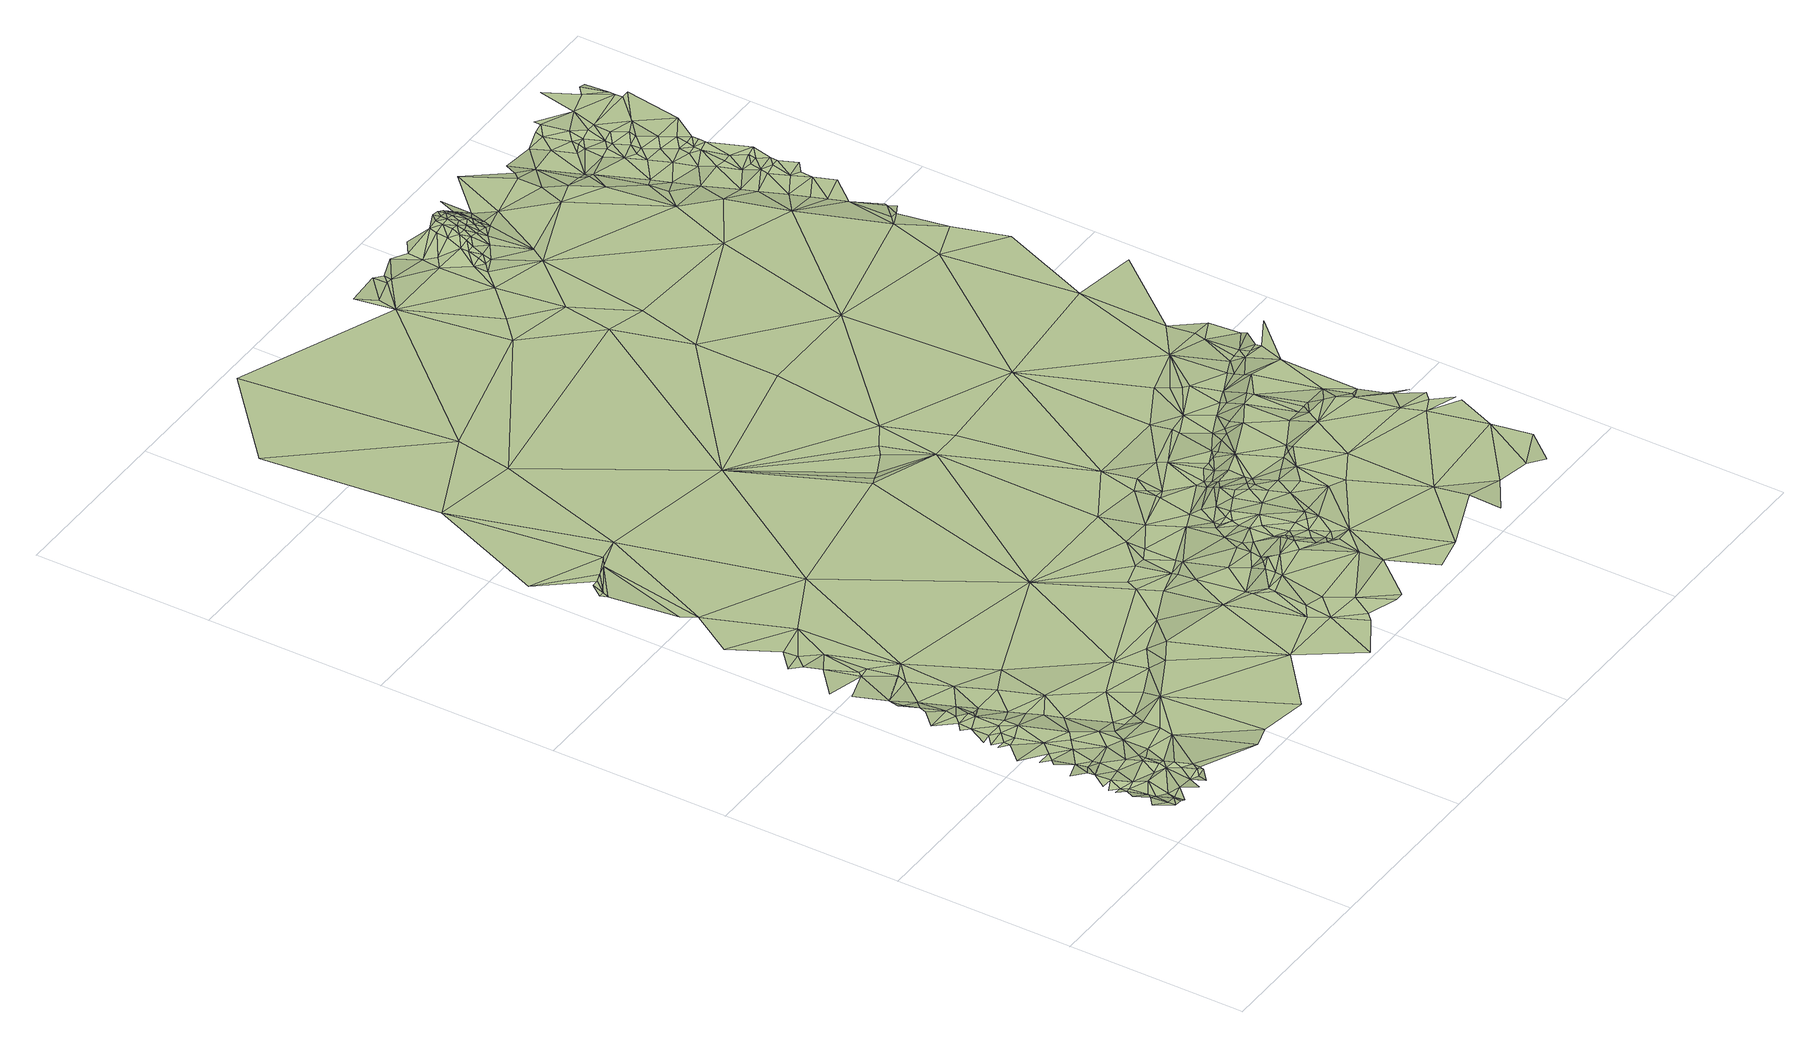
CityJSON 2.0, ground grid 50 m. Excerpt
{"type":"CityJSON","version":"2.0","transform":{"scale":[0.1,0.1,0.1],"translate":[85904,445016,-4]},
"CityObjects":{
"terrain1":{"type":"TINRelief","geometry":[{"type":"CompositeSurface","lod":"1","boundaries":[[[0,1,2]],[[0,3,1]],[[0,2,4]],[[4,2,5]],[[0,6,3]],[[3,7,8]],[[0,4,6]],[[4,5,9]],[[7,10,8]],[[6,7,3]],[[10,11,12]],[[4,9,13]],[[14,6,4]],[[11,15,16]],[[7,17,10]],[[17,11,10]],[[14,4,13]],[[17,18,11]],[[6,19,7]],[[20,15,21]],[[13,9,22]],[[11,18,15]],[[7,19,17]],[[14,19,6]],[[14,13,22]],[[17,19,18]],[[23,24,25]],[[21,15,26]],[[15,18,26]],[[23,21,27]],[[18,19,28]],[[23,27,24]],[[14,22,29]],[[14,29,19]],[[30,31,22]],[[24,32,33]],[[21,34,27]],[[21,26,34]],[[35,26,18]],[[32,36,37]],[[38,24,27]],[[35,18,28]],[[22,31,29]],[[19,29,28]],[[38,27,34]],[[39,34,26]],[[24,40,32]],[[36,41,42]],[[43,44,31]],[[41,45,42]],[[38,40,24]],[[39,26,35]],[[40,36,32]],[[46,45,47]],[[48,31,44]],[[28,29,49]],[[31,50,29]],[[35,28,49]],[[43,51,44]],[[48,50,31]],[[38,34,52]],[[53,47,54]],[[47,45,55]],[[52,34,39]],[[56,35,49]],[[40,41,36]],[[51,48,44]],[[53,54,57]],[[39,35,58]],[[29,50,59]],[[60,61,57]],[[62,49,29]],[[41,55,45]],[[62,29,59]],[[58,35,56]],[[62,56,49]],[[38,52,40]],[[48,63,50]],[[51,64,48]],[[54,47,55]],[[50,63,59]],[[48,64,63]],[[60,65,66]],[[40,67,41]],[[60,57,68]],[[57,54,68]],[[58,56,69]],[[62,69,56]],[[39,58,70]],[[41,71,55]],[[52,67,40]],[[54,55,71]],[[65,72,73]],[[52,39,70]],[[60,74,65]],[[67,75,41]],[[76,77,73]],[[54,71,68]],[[72,76,73]],[[60,68,74]],[[75,71,41]],[[58,69,70]],[[62,59,78]],[[78,59,63]],[[79,72,65]],[[52,80,67]],[[64,81,63]],[[79,65,74]],[[68,71,82]],[[76,83,77]],[[74,68,82]],[[83,84,85]],[[62,78,69]],[[52,70,80]],[[80,75,67]],[[86,85,84]],[[87,76,72]],[[76,88,83]],[[79,74,89]],[[79,87,72]],[[88,84,83]],[[82,71,90]],[[75,91,71]],[[74,82,92]],[[86,84,88]],[[70,93,80]],[[94,70,69]],[[79,89,87]],[[87,88,76]],[[78,63,81]],[[89,74,95]],[[96,75,80]],[[74,92,95]],[[94,69,78]],[[82,90,92]],[[71,91,90]],[[89,95,87]],[[97,98,86]],[[99,93,70]],[[96,91,75]],[[100,80,93]],[[86,88,101]],[[94,99,70]],[[96,80,100]],[[97,102,103]],[[104,88,87]],[[100,93,105]],[[99,105,93]],[[104,87,95]],[[97,86,106]],[[107,95,92]],[[86,101,106]],[[92,90,108]],[[104,101,88]],[[78,81,109]],[[90,91,108]],[[96,108,91]],[[110,102,97]],[[100,105,111]],[[112,113,114]],[[99,111,105]],[[104,95,107]],[[115,110,97]],[[115,97,106]],[[113,102,116]],[[117,112,114]],[[107,92,108]],[[110,116,102]],[[94,78,118]],[[96,100,119]],[[114,113,116]],[[115,116,110]],[[94,118,99]],[[101,120,106]],[[104,120,101]],[[115,106,120]],[[78,109,118]],[[100,111,119]],[[96,119,108]],[[99,118,111]],[[115,120,116]],[[104,107,121]],[[122,123,117]],[[122,117,114]],[[107,108,121]],[[104,121,120]],[[122,114,116]],[[122,116,120]],[[119,111,124]],[[122,125,123]],[[118,124,111]],[[126,118,109]],[[119,127,108]],[[121,108,127]],[[119,124,128]],[[118,128,124]],[[125,129,130]],[[131,132,133]],[[134,131,133]],[[129,132,130]],[[135,136,137]],[[122,120,138]],[[134,133,135]],[[119,128,127]],[[122,138,125]],[[118,139,128]],[[135,133,136]],[[129,133,132]],[[136,140,137]],[[126,141,118]],[[121,142,120]],[[136,133,129]],[[143,129,125]],[[118,141,139]],[[144,127,128]],[[136,129,140]],[[140,145,137]],[[144,128,139]],[[138,143,125]],[[121,127,142]],[[120,142,138]],[[144,139,146]],[[143,140,129]],[[144,147,127]],[[139,141,146]],[[143,145,140]],[[144,146,147]],[[127,147,148]],[[146,141,149]],[[127,148,142]],[[146,149,147]],[[143,150,145]],[[151,152,141]],[[149,141,153]],[[138,154,143]],[[141,152,153]],[[155,145,156]],[[149,157,147]],[[157,148,147]],[[151,158,152]],[[142,148,159]],[[138,142,160]],[[156,145,150]],[[149,153,161]],[[152,162,153]],[[142,159,163]],[[143,154,150]],[[149,164,157]],[[165,153,162]],[[158,166,152]],[[149,161,167]],[[165,161,153]],[[168,162,152]],[[157,169,148]],[[149,167,164]],[[159,148,169]],[[166,170,152]],[[168,152,170]],[[167,161,171]],[[157,164,172]],[[165,171,161]],[[157,172,169]],[[159,169,163]],[[173,165,162]],[[142,163,174]],[[173,162,168]],[[138,160,154]],[[166,175,170]],[[173,171,165]],[[176,167,171]],[[177,164,167]],[[178,155,156]],[[172,164,179]],[[163,169,180]],[[169,172,179]],[[173,181,171]],[[182,170,175]],[[176,171,181]],[[183,177,167]],[[183,167,176]],[[177,179,164]],[[180,169,184]],[[169,179,184]],[[142,174,185]],[[163,180,174]],[[168,170,186]],[[180,184,187]],[[173,168,186]],[[183,176,188]],[[176,181,189]],[[182,190,170]],[[173,191,181]],[[180,187,174]],[[177,192,179]],[[183,193,177]],[[176,189,188]],[[183,188,194]],[[181,191,189]],[[183,194,193]],[[189,194,188]],[[177,193,192]],[[184,179,195]],[[173,196,191]],[[197,160,142]],[[191,194,189]],[[197,142,185]],[[187,184,195]],[[170,190,186]],[[179,192,198]],[[187,199,174]],[[173,186,196]],[[200,193,194]],[[193,201,192]],[[179,198,195]],[[160,202,154]],[[203,194,191]],[[200,201,193]],[[185,174,199]],[[201,198,192]],[[187,195,199]],[[196,204,191]],[[200,194,203]],[[154,202,205]],[[156,150,206]],[[204,207,191]],[[207,203,191]],[[208,204,196]],[[209,196,186]],[[201,210,198]],[[200,210,201]],[[208,196,209]],[[198,211,195]],[[200,203,212]],[[154,205,213]],[[200,212,210]],[[204,214,207]],[[215,211,198]],[[216,204,208]],[[207,217,203]],[[209,186,218]],[[219,186,190]],[[217,212,203]],[[210,215,198]],[[199,195,220]],[[216,214,204]],[[214,217,207]],[[211,221,195]],[[197,202,160]],[[222,190,223]],[[208,209,224]],[[185,199,225]],[[154,226,150]],[[227,221,211]],[[216,208,224]],[[228,212,217]],[[209,218,229]],[[230,227,211]],[[231,210,212]],[[228,217,214]],[[215,230,211]],[[224,209,229]],[[220,195,221]],[[219,218,186]],[[231,212,228]],[[154,213,232]],[[197,205,202]],[[233,214,216]],[[234,221,227]],[[233,228,214]],[[230,234,227]],[[233,216,224]],[[178,156,235]],[[222,219,190]],[[210,236,215]],[[219,229,218]],[[224,229,237]],[[199,220,238]],[[231,236,210]],[[236,230,215]],[[220,221,239]],[[231,228,240]],[[233,224,237]],[[241,234,230]],[[242,221,234]],[[233,240,228]],[[219,237,229]],[[239,221,242]],[[241,230,236]],[[231,240,236]],[[225,199,243]],[[199,238,243]],[[197,213,205]],[[242,234,241]],[[154,232,244]],[[233,245,240]],[[233,237,246]],[[185,225,247]],[[246,237,219]],[[197,185,247]],[[233,246,245]],[[248,236,240]],[[245,248,240]],[[241,236,249]],[[242,241,250]],[[220,239,251]],[[246,248,245]],[[197,232,213]],[[248,249,236]],[[241,249,250]],[[239,242,252]],[[225,243,253]],[[220,254,238]],[[255,248,246]],[[243,238,256]],[[242,250,257]],[[253,243,256]],[[225,253,258]],[[259,246,219]],[[242,257,252]],[[220,251,254]],[[260,250,249]],[[239,252,251]],[[253,256,258]],[[247,225,258]],[[197,244,232]],[[261,249,248]],[[154,244,262]],[[254,256,238]],[[261,248,255]],[[250,263,257]],[[260,263,250]],[[260,249,264]],[[259,255,246]],[[206,150,226]],[[222,265,219]],[[235,156,206]],[[197,247,266]],[[261,264,249]],[[267,257,263]],[[267,263,260]],[[257,268,252]],[[197,266,244]],[[260,264,269]],[[268,251,252]],[[270,258,256]],[[267,260,269]],[[259,261,255]],[[251,271,254]],[[247,258,270]],[[268,272,251]],[[273,257,267]],[[273,268,257]],[[274,259,219]],[[272,271,251]],[[261,275,264]],[[276,256,254]],[[269,264,275]],[[267,269,277]],[[277,269,275]],[[273,267,277]],[[278,272,268]],[[279,275,261]],[[279,261,259]],[[274,219,265]],[[276,254,271]],[[276,270,256]],[[154,262,280]],[[281,271,272]],[[273,278,268]],[[222,282,265]],[[278,281,272]],[[281,283,271]],[[284,277,275]],[[154,280,226]],[[276,271,283]],[[279,285,275]],[[279,259,285]],[[286,273,277]],[[286,278,273]],[[284,275,285]],[[274,285,259]],[[281,287,283]],[[286,281,278]],[[288,247,270]],[[276,283,287]],[[284,289,277]],[[290,287,281]],[[286,277,289]],[[286,290,281]],[[291,276,287]],[[292,266,247]],[[284,285,289]],[[293,270,276]],[[244,266,292]],[[290,291,287]],[[274,294,285]],[[286,295,290]],[[296,297,282]],[[274,265,294]],[[289,285,298]],[[295,291,290]],[[265,282,297]],[[299,276,291]],[[298,285,300]],[[286,289,301]],[[286,302,295]],[[294,300,285]],[[235,206,303]],[[288,270,293]],[[302,291,295]],[[289,298,301]],[[293,276,299]],[[292,247,288]],[[304,305,235]],[[301,298,300]],[[286,306,302]],[[286,301,307]],[[302,308,291]],[[299,291,308]],[[304,235,309]],[[286,307,306]],[[310,303,206]],[[244,311,262]],[[304,312,305]],[[310,206,226]],[[306,308,302]],[[294,313,300]],[[301,300,313]],[[235,303,314]],[[309,235,315]],[[306,316,308]],[[288,293,317]],[[304,309,312]],[[293,299,317]],[[299,308,317]],[[307,316,306]],[[318,265,297]],[[319,294,265]],[[307,301,320]],[[226,280,321]],[[307,322,316]],[[244,292,311]],[[316,323,308]],[[301,313,320]],[[324,312,309]],[[235,325,315]],[[310,314,303]],[[324,309,315]],[[323,317,308]],[[311,280,262]],[[322,323,316]],[[310,226,321]],[[235,314,325]],[[326,288,317]],[[307,327,322]],[[318,297,328]],[[292,288,326]],[[307,320,327]],[[329,313,294]],[[327,323,322]],[[324,315,330]],[[320,313,331]],[[332,317,323]],[[319,265,318]],[[320,331,333]],[[320,333,327]],[[334,323,327]],[[334,332,323]],[[326,317,335]],[[336,337,328]],[[338,315,325]],[[338,330,315]],[[329,294,319]],[[313,339,331]],[[333,331,340]],[[335,317,341]],[[342,317,332]],[[343,327,333]],[[310,344,314]],[[310,321,344]],[[325,314,345]],[[346,334,327]],[[342,341,317]],[[340,331,347]],[[314,348,345]],[[343,333,340]],[[318,328,337]],[[346,327,343]],[[349,339,313]],[[334,350,332]],[[331,339,347]],[[343,340,347]],[[338,351,330]],[[329,352,313]],[[338,325,353]],[[352,349,313]],[[346,350,334]],[[314,344,348]],[[342,332,350]],[[345,348,354]],[[325,345,355]],[[325,355,353]],[[292,326,356]],[[357,321,280]],[[345,354,358]],[[359,354,348]],[[360,343,347]],[[338,353,361]],[[338,362,351]],[[363,345,358]],[[346,343,364]],[[326,335,356]],[[360,347,339]],[[355,345,363]],[[365,358,354]],[[346,364,350]],[[353,355,366]],[[335,341,356]],[[365,354,359]],[[351,362,367]],[[365,363,358]],[[360,339,349]],[[359,348,344]],[[353,366,361]],[[338,361,362]],[[368,363,365]],[[360,364,343]],[[342,350,369]],[[356,341,342]],[[329,319,370]],[[371,355,363]],[[352,372,349]],[[373,352,329]],[[371,363,368]],[[311,357,280]],[[355,374,366]],[[319,318,375]],[[360,349,372]],[[371,374,355]],[[376,350,364]],[[365,359,377]],[[368,365,377]],[[376,378,350]],[[366,379,361]],[[374,380,366]],[[352,381,372]],[[382,371,368]],[[379,362,361]],[[378,369,350]],[[380,379,366]],[[329,370,383]],[[382,374,371]],[[373,384,352]],[[373,329,383]],[[319,385,370]],[[352,384,381]],[[360,372,381]],[[359,344,386]],[[356,342,369]],[[382,368,377]],[[374,387,380]],[[379,388,362]],[[382,389,374]],[[359,386,377]],[[389,387,374]],[[387,379,380]],[[388,390,362]],[[344,321,357]],[[391,388,379]],[[382,392,389]],[[387,391,379]],[[382,377,392]],[[393,364,360]],[[373,394,384]],[[395,387,389]],[[391,396,388]],[[393,376,364]],[[393,360,381]],[[392,395,389]],[[396,390,388]],[[397,391,387]],[[392,377,398]],[[377,386,398]],[[399,378,376]],[[400,369,378]],[[395,397,387]],[[392,401,395]],[[392,398,401]],[[402,292,356]],[[403,396,391]],[[397,404,391]],[[400,356,369]],[[292,405,311]],[[396,406,390]],[[404,403,391]],[[407,395,401]],[[408,397,395]],[[403,406,396]],[[408,404,397]],[[399,376,393]],[[407,408,395]],[[400,378,399]],[[401,398,409]],[[410,398,386]],[[407,401,409]],[[411,403,404]],[[408,411,404]],[[403,412,406]],[[413,408,407]],[[411,414,403]],[[409,398,410]],[[407,409,415]],[[413,411,408]],[[414,412,403]],[[413,407,415]],[[400,399,416]],[[417,356,400]],[[415,409,410]],[[411,418,414]],[[413,418,411]],[[418,412,414]],[[413,415,419]],[[399,393,420]],[[421,386,344]],[[415,410,419]],[[416,399,422]],[[418,423,412]],[[424,410,386]],[[417,400,416]],[[422,399,425]],[[399,420,425]],[[413,426,418]],[[413,419,427]],[[428,356,417]],[[426,423,418]],[[417,416,422]],[[429,356,428]],[[430,422,425]],[[413,427,426]],[[430,425,420]],[[426,431,423]],[[419,410,424]],[[402,405,292]],[[427,431,426]],[[427,419,424]],[[402,356,429]],[[420,393,432]],[[433,422,430]],[[434,431,427]],[[417,422,435]],[[424,386,421]],[[435,422,433]],[[436,344,357]],[[428,417,437]],[[429,428,437]],[[311,438,357]],[[417,435,437]],[[421,344,436]],[[427,424,439]],[[405,440,311]],[[424,421,441]],[[440,438,311]],[[442,439,424]],[[402,429,443]],[[442,424,441]],[[421,444,441]],[[436,357,445]],[[421,436,446]],[[421,446,444]],[[445,357,438]],[[402,447,405]],[[448,439,442]],[[449,442,441]],[[449,441,444]],[[448,442,449]],[[446,436,450]],[[446,451,444]],[[449,444,452]],[[450,436,453]],[[451,452,444]],[[454,448,449]],[[405,455,440]],[[453,436,456]],[[436,445,456]],[[457,451,446]],[[457,446,450]],[[405,447,455]],[[449,452,458]],[[451,458,452]],[[457,458,451]],[[450,453,459]],[[445,438,460]],[[457,450,461]],[[453,456,459]],[[462,454,449]],[[440,463,438]],[[450,459,461]],[[456,445,464]],[[440,465,466]],[[455,465,440]],[[467,449,458]],[[445,460,464]],[[468,460,438]],[[440,466,463]],[[457,469,458]],[[470,468,438]],[[471,470,438]],[[463,471,438]],[[457,461,472]],[[462,449,467]],[[473,466,465]],[[461,459,474]],[[475,467,458]],[[473,463,466]],[[476,459,456]],[[475,458,477]],[[457,472,469]],[[469,477,458]],[[478,456,464]],[[473,465,479]],[[472,461,480]],[[481,464,460]],[[473,482,463]],[[480,461,474]],[[483,460,468]],[[476,474,459]],[[462,467,484]],[[478,476,456]],[[485,468,470]],[[471,485,470]],[[475,486,467]],[[463,487,471]],[[488,469,472]],[[475,477,489]],[[490,478,464]],[[488,477,469]],[[462,484,491]],[[484,467,486]],[[475,489,486]],[[481,490,464]],[[472,480,492]],[[481,460,483]],[[483,468,493]],[[494,488,472]],[[489,477,495]],[[485,493,468]],[[496,477,488]],[[472,492,497]],[[492,480,498]],[[486,489,495]],[[499,480,474]],[[487,485,471]],[[495,477,496]],[[476,500,474]],[[494,472,497]],[[484,486,501]],[[491,484,502]],[[496,488,494]],[[499,498,480]],[[497,492,498]],[[501,486,495]],[[503,478,490]],[[484,501,502]],[[504,476,478]],[[505,499,474]],[[500,505,474]],[[506,490,481]],[[495,496,507]],[[504,500,476]],[[508,481,483]],[[508,483,493]],[[501,495,507]],[[504,478,503]],[[496,494,509]],[[503,490,510]],[[485,511,493]],[[512,497,498]],[[513,494,497]],[[514,490,506]],[[499,515,498]],[[516,506,481]],[[513,509,494]],[[514,510,490]],[[504,503,510]],[[507,496,517]],[[508,493,518]],[[519,505,500]],[[520,481,508]],[[515,512,498]],[[511,521,493]],[[517,496,509]],[[504,519,500]],[[512,513,497]],[[505,522,499]],[[516,481,520]],[[514,506,516]],[[518,493,521]],[[519,523,505]],[[522,515,499]],[[524,502,501]],[[520,508,518]],[[524,525,502]],[[504,510,526]],[[524,501,507]],[[504,526,519]],[[523,522,505]],[[514,527,510]],[[519,528,523]],[[514,516,527]],[[526,529,519]],[[527,526,510]],[[527,516,520]],[[524,507,517]],[[530,509,513]],[[529,528,519]],[[528,522,523]],[[530,513,512]],[[530,517,509]],[[530,512,515]],[[531,515,522]],[[531,522,528]],[[530,515,531]],[[532,517,530]],[[524,517,533]],[[534,524,535]],[[532,533,517]],[[536,530,531]],[[524,533,535]],[[532,530,536]],[[533,537,535]],[[537,538,535]],[[537,539,538]]]}]}
},
"vertices":[
[98,90,28],[71,120,25],[100,70,27],[96,140,25],[122,90,26],[122,70,26],[120,140,13],[116,160,13],[76,180,25],[142,70,15],[99,210,13],[97,230,14],[77,230,16],[142,100,13],[145,120,14],[102,260,26],[76,250,14],[109,210,14],[124,210,27],[147,180,27],[83,270,14],[95,300,30],[166,100,26],[92,320,31],[112,370,23],[74,360,16],[147,270,22],[124,340,21],[192,190,20],[215,170,28],[192,60,27],[215,100,20],[100,430,20],[77,410,30],[147,320,26],[201,230,35],[117,450,20],[77,450,20],[147,340,22],[186,270,32],[164,410,21],[142,480,27],[52,500,20],[225,60,27],[237,90,20],[99,550,19],[75,570,19],[100,570,19],[246,100,33],[214,190,33],[236,140,27],[259,90,28],[210,340,27],[75,590,19],[119,590,27],[120,550,27],[215,230,34],[96,610,27],[216,250,33],[236,160,36],[95,660,27],[73,610,20],[236,190,28],[259,120,32],[259,100,31],[99,700,26],[75,680,27],[188,430,27],[142,610,27],[256,250,27],[255,320,27],[167,570,28],[118,720,27],[53,750,27],[144,680,27],[212,450,27],[123,750,28],[90,790,30],[338,230,26],[145,700,27],[254,390,26],[414,30,29],[167,610,27],[97,810,30],[97,860,18],[76,860,30],[97,900,16],[166,750,15],[133,840,12],[166,700,16],[235,590,13],[253,550,14],[216,630,14],[279,360,23],[347,270,26],[191,700,13],[270,500,13],[142,1010,18],[69,990,12],[347,320,24],[319,390,13],[189,910,12],[110,1100,24],[45,1040,14],[235,800,13],[326,360,14],[187,930,23],[278,700,14],[323,590,13],[478,50,26],[148,1020,23],[370,360,14],[77,1180,14],[99,1150,18],[121,1180,25],[169,1010,24],[160,1130,26],[118,1220,25],[458,340,24],[414,470,14],[231,950,24],[344,730,21],[215,1240,26],[52,1350,23],[459,390,16],[125,1470,26],[615,30,24],[529,520,13],[549,430,15],[178,1780,25],[100,1510,27],[96,1740,2],[104,1720,2],[112,1740,2],[98,1760,25],[118,1760,25],[144,1770,25],[8,1890,27],[399,1330,26],[593,410,21],[209,1800,24],[772,160,23],[682,860,23],[273,1810,26],[616,480,13],[147,2230,28],[661,450,19],[728,520,13],[808,630,13],[859,410,21],[391,2190,26],[886,0,22],[958,160,20],[929,210,20],[663,1740,26],[99,2730,26],[417,2350,27],[840,570,12],[1000,70,20],[818,660,17],[816,1400,25],[932,370,26],[957,230,30],[884,680,17],[909,520,24],[957,320,37],[1020,90,21],[932,390,23],[998,210,37],[908,590,14],[1041,140,37],[958,340,37],[908,570,19],[1021,340,36],[953,750,19],[1089,50,35],[1022,390,36],[994,480,22],[347,2950,26],[959,590,18],[922,680,13],[1022,360,37],[1112,50,36],[1021,430,24],[959,610,14],[999,860,22],[1202,230,38],[959,700,13],[1044,410,36],[1066,410,36],[1201,160,42],[1089,390,37],[1065,500,30],[1067,460,31],[1067,430,27],[1087,660,15],[1132,360,37],[998,1330,26],[1089,550,25],[1040,750,15],[1111,480,26],[1090,500,28],[839,1410,22],[1156,430,33],[1157,390,38],[866,1420,17],[840,2460,24],[1157,410,36],[1179,340,36],[1198,320,34],[1155,520,25],[1112,590,24],[1156,450,26],[931,1450,19],[1180,410,27],[1155,550,21],[1202,370,25],[1178,430,25],[1222,300,37],[1268,300,37],[1134,680,16],[1134,610,19],[1359,50,38],[1265,30,38],[1223,340,25],[1134,840,23],[999,2280,28],[1133,590,21],[1197,430,25],[1223,320,27],[1156,570,25],[1180,500,25],[955,1470,24],[1224,390,27],[1157,590,30],[794,2770,24],[1201,520,37],[1246,340,28],[1157,780,12],[1156,660,25],[1224,430,34],[1178,590,35],[1178,630,32],[1155,790,15],[1022,1510,26],[1246,410,38],[1269,390,41],[1156,950,25],[1269,430,39],[1246,540,35],[1223,610,38],[1245,700,20],[1245,680,29],[1157,820,19],[1244,730,14],[1287,430,38],[1183,790,11],[1241,660,39],[1179,860,24],[1378,430,46],[1267,590,46],[1313,500,39],[1063,1830,26],[1247,620,43],[1291,550,42],[1515,210,45],[1089,1330,26],[1288,610,43],[1268,680,31],[1291,590,44],[1267,860,19],[1266,720,15],[1269,700,21],[1310,630,38],[1425,410,45],[1336,550,43],[1287,840,13],[1313,610,38],[1314,680,38],[1358,500,48],[1066,2070,24],[1311,720,21],[1535,120,45],[1312,750,16],[1381,570,41],[1403,540,48],[1378,700,38],[1334,750,17],[1382,950,24],[1427,590,40],[1355,750,21],[1380,770,18],[1381,1350,25],[1404,900,16],[1515,460,48],[1378,750,24],[1538,30,38],[1628,90,41],[1446,590,44],[1404,880,13],[1468,590,48],[1470,610,41],[1426,770,21],[906,2520,24],[797,2820,30],[774,2880,26],[1450,770,25],[1493,750,39],[1448,810,12],[865,2840,32],[1021,2420,27],[1355,1830,25],[862,2880,34],[1583,590,49],[997,2610,25],[885,2840,31],[1471,790,20],[1472,910,12],[1807,230,45],[1765,390,48],[1562,660,39],[1108,2250,28],[1494,790,27],[1515,840,12],[883,2860,34],[995,2770,24],[1513,1020,26],[1562,790,38],[1719,70,43],[1740,450,48],[960,2890,25],[1607,630,48],[1560,860,14],[1607,660,37],[1561,840,21],[1537,990,23],[1782,50,26],[1830,120,42],[998,2820,26],[1672,630,46],[1630,660,39],[1561,970,17],[1581,960,13],[1606,790,39],[1155,2570,24],[1042,2700,26],[1605,810,37],[1648,660,40],[1044,2660,25],[1697,610,47],[1607,880,12],[995,2860,33],[1719,570,47],[1019,2790,33],[1065,2680,27],[1063,2750,49],[1648,1060,26],[1448,2230,26],[1066,2700,36],[1088,2680,27],[1718,660,37],[1062,2820,69],[1063,2840,74],[1067,2730,44],[1674,840,37],[1083,2700,37],[1065,2790,63],[1022,2880,43],[1085,2730,48],[1674,910,13],[1808,410,47],[1089,2750,57],[1742,590,36],[1786,500,44],[1087,2770,68],[1851,340,46],[1673,860,29],[1133,2710,31],[1674,890,19],[1089,2820,78],[1089,2790,75],[1765,590,35],[1109,2750,56],[1829,430,47],[1787,520,36],[1854,360,46],[1177,2610,28],[1108,2790,75],[1089,2840,81],[1111,2770,66],[1108,2860,78],[1111,2820,81],[1133,2750,51],[1763,810,39],[1830,480,36],[1134,2780,63],[1112,2840,79],[1133,2800,70],[1154,2730,36],[1741,900,22],[1719,930,12],[1150,2750,47],[1740,1380,27],[1135,2840,75],[1134,2820,76],[1696,1760,23],[1131,2860,75],[1157,2770,54],[1155,2790,64],[1178,2750,39],[1199,2750,31],[1156,2820,68],[1156,2860,61],[1177,2790,53],[1157,2840,65],[1180,2770,45],[1739,930,17],[1760,1030,13],[1178,2840,51],[1202,2770,34],[1785,880,38],[1382,2660,24],[1762,930,21],[1179,2860,45],[1267,2770,24],[1764,900,28],[1200,2840,35],[1223,2820,26],[1764,1060,18],[1742,1130,27],[1787,900,33],[1202,2860,30],[1875,930,38],[1831,950,21],[1224,2910,26],[1831,970,12],[1517,2410,24],[1825,1060,11],[1652,2160,25],[1334,2930,25],[1740,1920,24],[1403,2730,27],[1404,2800,26],[1920,1350,27],[1448,2680,24],[1605,2330,23],[1493,2600,23],[1853,1650,22],[1423,2820,22],[1471,2790,15],[1561,2520,18],[1513,2660,18],[1492,2680,20],[1562,2460,22],[1449,2860,11],[1808,1800,22],[1629,2410,15],[1530,2660,14],[1522,2680,11],[1608,2480,12],[1688,2280,14],[1587,2530,13],[1538,2850,11],[1772,2070,13],[1671,2320,14],[1785,1940,20],[1763,1940,24],[1559,2800,13],[1718,2210,13],[1606,2680,11],[1737,2160,13],[1754,2120,12],[1629,2630,13],[1806,1980,15],[1675,2520,14],[1585,2740,11],[1697,2460,12],[1603,2730,18],[1719,2420,14],[1821,1960,12],[1652,2580,13],[1764,2320,17],[1811,1990,12],[1764,2300,12],[1583,2840,23],[1809,2200,12],[1607,2770,22],[1831,2140,13],[1628,2680,22],[1606,2750,22],[1742,2360,13],[1584,2860,28],[1651,2610,20],[1787,2250,11],[1650,2680,23],[1628,2750,24],[1649,2700,25],[1671,2640,23],[1673,2610,22],[1696,2570,23],[1719,2500,22],[1627,2790,34],[1607,2860,38],[1740,2410,22],[1742,2480,26],[1720,2530,24],[1765,2350,21],[1651,2750,37],[1787,2300,23],[1673,2700,38],[1763,2410,24],[1805,2230,19],[1696,2640,35],[1697,2660,38],[1787,2370,28],[1719,2590,38],[1787,2350,23],[1675,2750,38],[1808,2300,24],[1740,2500,29],[1806,2320,27],[1830,2250,24],[1742,2550,38],[1741,2520,34],[1695,2820,38],[1607,2880,38],[1763,2480,37],[1807,2370,38],[1763,2520,38],[1764,2500,38],[1740,2680,37],[1809,2590,38],[1809,2750,38],[1808,2770,38],[1717,2930,38],[1764,2840,38],[1832,2750,38],[1808,2790,38],[1787,2860,38],[1809,2860,32]
]}
